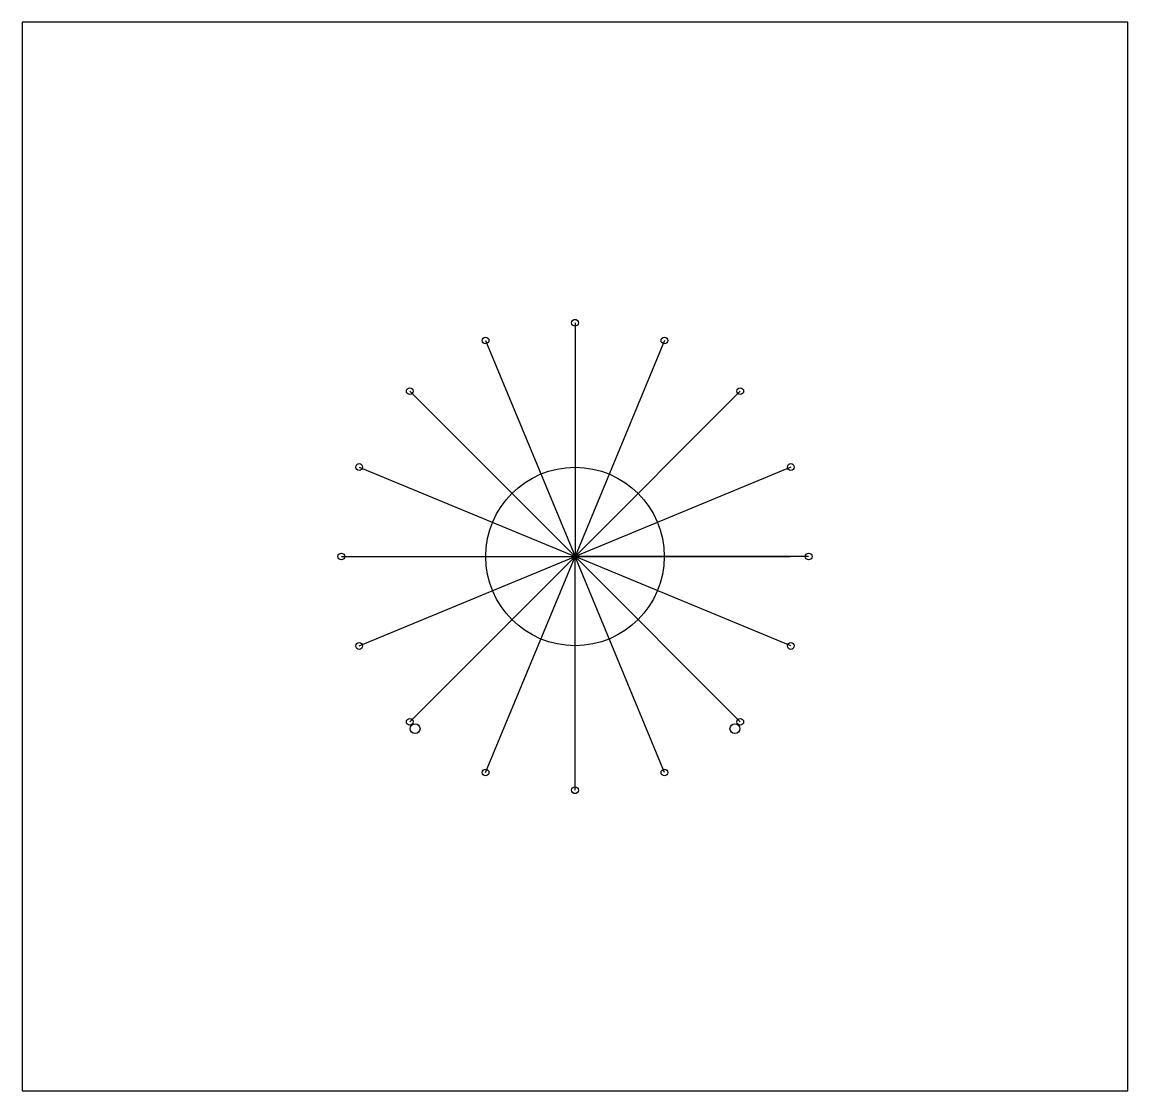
# Model space of a CAD drawing. Extents: x -8992 to 8992, y -8687 to 8687.
import ezdxf

# ---------------------------------------------------------------- set-up
doc = ezdxf.new("R2010")
doc.units = 0
for name, color, linetype in [('CAMERAS', 7, 'CONTINUOUS'), ('CAPTURE_VOLUME', 7, 'CONTINUOUS'), ('FRUSTUMS', 7, 'CONTINUOUS'), ('ROOM', 7, 'CONTINUOUS'), ('STANDS', 7, 'CONTINUOUS'), ('TRUSS', 7, 'CONTINUOUS')]:
    doc.layers.add(name, color=color, linetype=linetype)

msp = doc.modelspace()

# ---------------------------------------------------------------- linework, layer by layer
at = {"layer": 'CAMERAS'}
for centre in [(0, 3800), (-1454.197, 3510.742), (1454.197, 3510.742), (-2687.006, 2687.006), (2687.006, 2687.006), (-3510.742, 1454.197), (3510.742, 1454.197), (-3800, 0), (3800, 0), (-3510.742, -1454.197), (3510.742, -1454.197), (-2687.006, -2687.006), (2687.006, -2687.006), (-1454.197, -3510.742), (1454.197, -3510.742), (0, -3800)]:
    msp.add_circle(centre, 55, dxfattribs=at)
at = {"layer": 'CAPTURE_VOLUME'}
msp.add_circle((0, 0), 1450, dxfattribs=at)
at = {"layer": 'FRUSTUMS'}
for p in [(0, 3800), (-1454.197, 3510.742), (1454.197, 3510.742), (-2687.006, 2687.006), (2687.006, 2687.006), (-3510.742, 1454.197), (3510.742, 1454.197), (-3800, 0), (-3510.742, -1454.197), (-2687.006, -2687.006), (-1454.197, -3510.742), (3800, 0), (0, -3800), (1454.197, -3510.742), (2687.006, -2687.006), (3510.742, -1454.197)]:
    msp.add_line(p, (0, 0), dxfattribs=at)
at = {"layer": 'ROOM'}
for p, q in [((8991.6, 8686.8), (-8991.6, 8686.8)), ((-8991.6, 8686.8), (-8991.6, -8686.8)), ((8991.6, -8686.8), (8991.6, 8686.8)), ((-8991.6, -8686.8), (8991.6, -8686.8))]:
    msp.add_line(p, q, dxfattribs=at)
at = {"layer": 'STANDS'}
for centre in [(-2600, -2800), (2600, -2800)]:
    msp.add_circle(centre, 80, dxfattribs=at)
at = {"layer": 'TRUSS'}
msp.add_line((-3500, 0), (3500, 0), dxfattribs=at)

doc.saveas('drawing.dxf')
